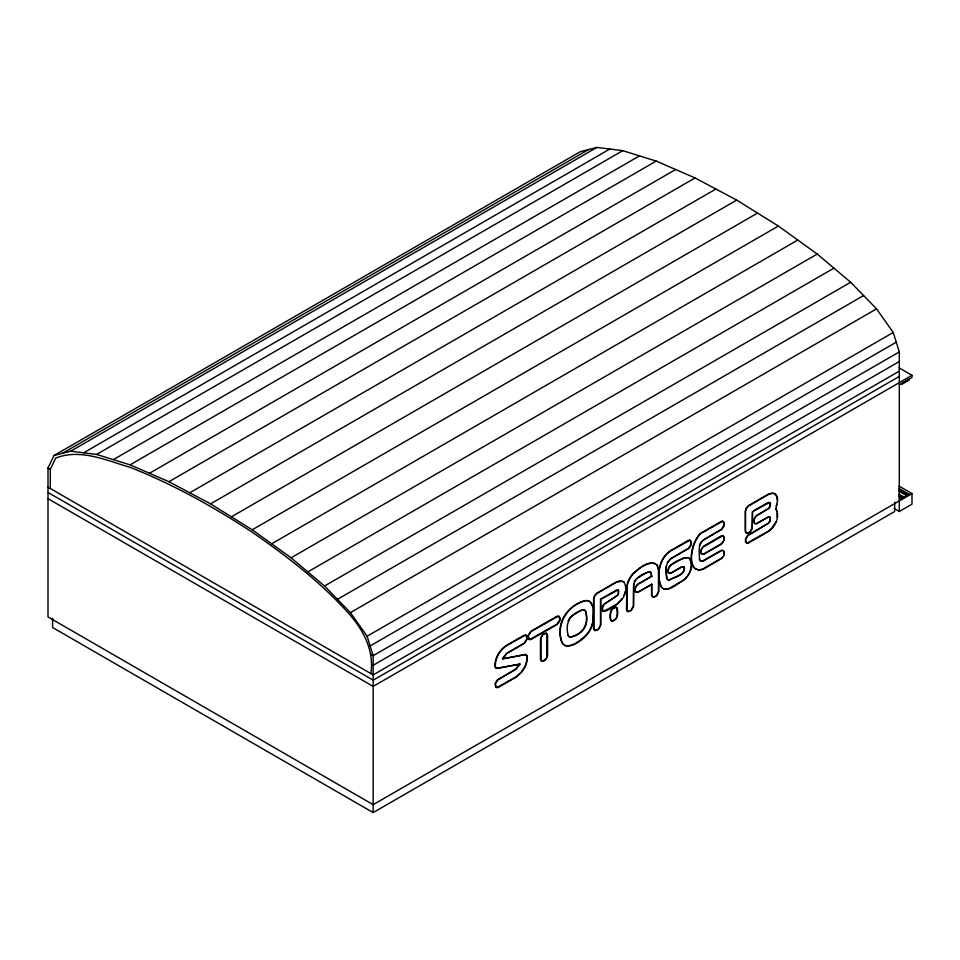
<?xml version="1.0" encoding="UTF-8"?>
<svg xmlns="http://www.w3.org/2000/svg" width="960" height="960" viewBox="0 0 960 960"><rect width="100%" height="100%" fill="white"/><g stroke="black" fill="none" stroke-linecap="round" stroke-linejoin="round"><path stroke-width="1.44" d="M777.072 517.14L777.18 512.964M633.624 583.896L633.348 605.964L630.96 610.356L627.552 611.52M625.2 591.672L624.036 595.296M600.408 625.26L599.004 628.308M776.268 506.424L776.856 504.324M724.044 525.012L721.428 529.272L702.468 540.552M723.612 555.36L724.044 554.076M723.612 540.84L724.032 539.568M502.428 658.572L506.64 653.28L523.008 643.836M525.9 654.564L502.728 658.836L506.94 653.46L524.808 643.044L527.184 639.024L526.488 635.484L523.98 635.28L506.112 645.588C499.368 650.268 494.4 658.416 495.132 666.792A4.896 2.82 -60 0 0 497.4 668.172L519.948 664.104L515.976 669.252L497.544 680.136L495.432 683.94L496.068 687.42M546.78 657.384L546.948 633.672M751.98 528.432L749.796 532.056L747.504 533.28M699.348 545.388L701.16 541.932M519.648 663.936L515.676 669.084L497.244 679.956L495.132 683.76L495.768 687.24L498.108 687.564L516.504 676.944L521.544 672.288L524.304 668.34A14.832 8.568 -60 0 0 526.836 661.848L527.328 656.388L525.6 654.384L502.728 658.836M770.052 517.296L770.04 520.728L767.892 523.464L747.528 535.464L745.404 539.268L745.464 541.8L747.264 543.348L748.392 543.072L768.804 531.288C775.152 526.704 779.688 517.74 776.544 510.072C774.744 505.896 780.396 499.08 775.788 494.76A12.492 7.212 -60 0 0 771.252 493.308L768.216 494.268L748.296 505.776L746.232 508.08L745.26 511.032L745.26 531.336L746.388 533.22L750.096 532.224L752.28 528.6L752.484 511.74L769.632 502.464M568.068 620.832L570.624 616.764L581.472 610.128M899.304 511.488L912 504.156L912 493.572L373.164 804.66L48 616.932L48 467.952L54.06 455.496L580.2 151.74L596.892 147.408L622.752 150.672L656.208 161.088L695.064 177.948L736.716 200.1L778.368 226.044L817.224 254.052L850.68 282.252L876.54 308.868L893.232 332.472L899.304 351.924L899.304 511.488L894.12 508.488M50.304 488.484L50.304 469.272L55.764 458.052C80.532 448.284 106.584 460.548 130.44 467.46C173.28 484.404 213.576 506.94 252.072 532.128C287.052 556.284 320.964 582.396 349.392 614.196C363.792 630.636 374.304 651.132 370.872 673.572M616.14 618.108L617.208 615.276L616.884 607.836M634.188 582.06L635.064 580.308M775.98 521.652L771.9 528.072L768.504 531.108L746.964 543.18M667.212 562.56L670.944 558.42L688.56 548.256L691.164 543.996L690.48 540.456M546.252 658.464L542.652 661.248M722.928 556.608L721.428 558.288L702.624 569.136C683.676 574.896 691.5 536.076 703.272 531.756L721.14 521.448L722.4 521.1L724.26 522.588L723.912 526.476L721.728 529.452L704.1 539.628C697.416 543.9 699.324 552.876 699.624 559.512M722.928 542.064L721.428 543.744L703.356 554.172M622.092 598.752L616.8 604.14L603.636 611.376M524.268 643.104L526.884 638.844L526.188 635.304M615.444 619.056L612.564 620.88M899.076 495.888L902.952 498.132L907.968 495.24L898.908 490.008M636.228 578.796L647.904 571.932L650.328 571.98L651.084 572.892L651.744 576.36L638.136 584.22L636.42 586.044L635.244 588.66L635.628 591.864M682.524 580.752C689.088 576.108 693.756 566.568 689.808 558.9M598.104 629.328L594.696 630.492L593.568 628.596L593.568 598.608L594.54 595.668L596.604 593.352L616.524 581.844L619.56 580.896L623.58 581.736M62.412 453.336L588.54 149.568M54.06 455.496L70.752 451.176L596.892 147.408M83.688 452.796L609.816 149.04M70.752 451.176L96.624 454.428L622.752 150.672M113.352 459.636L639.48 155.88M96.624 454.428L130.08 464.844L656.208 161.088M149.496 473.28L675.636 169.512M130.08 464.844L168.924 481.704L695.064 177.948M189.756 492.78L715.884 189.024M168.924 481.704L210.588 503.856L736.716 200.1M231.408 516.828L757.548 213.072M210.588 503.856L252.24 529.8L778.368 226.044M271.668 543.804L797.796 240.048M252.24 529.8L291.096 557.808L817.224 254.052M307.824 571.908L833.952 268.152M291.096 557.808L324.54 586.02L850.68 282.252M337.476 599.328L863.604 295.56M324.54 586.02L350.412 612.624L876.54 308.868M52.596 618.252L52.596 627.516L373.164 812.592L373.164 655.68L367.104 636.228L893.232 332.472M370.14 645.948L896.268 342.192M899.304 351.924L373.164 655.68L370.872 654.348M373.164 665.292L899.304 361.524M899.304 371.136L373.164 674.892L48 487.164M899.304 376.428L373.164 680.184L48 492.456M899.304 384.84L912 377.508L912 375.312L373.164 686.4L48 498.672M753.48 510.816L767.736 502.584M651.444 576.192L637.464 584.328L635.4 587.16L634.8 589.776L635.328 591.696L637.932 592.332L651.828 584.316L651.828 595.308L653.34 597.264M651.828 584.316L637.632 592.164L635.964 592.224M671.04 587.376L681.252 581.484M899.328 496.968L902.952 498.324L899.064 496.08M899.244 489.54L908.304 494.772L909.132 494.292L909.132 495.228M902.952 498.132L907.968 495.24M902.952 498.324L908.304 494.772M373.164 812.592L894.696 511.488L894.696 502.224M653.976 597.06L656.712 595.236L658.452 591.468L658.452 569.76L656.904 564.876M668.064 588.816L669.768 588.108M583.44 609.756C570.768 612.948 564.54 622.716 568.236 635.508M616.8 589.908L600.492 599.148L600.492 624.936M722.7 535.8L702.624 547.392L701.04 550.476L701.604 554.196L703.656 554.34L721.848 543.816L724.332 539.736L723.348 536.016M722.7 521.268L703.572 531.936C691.8 536.244 683.976 575.076 702.924 569.316L721.848 558.372L723.912 555.54L724.332 551.796L722.88 550.32L721.14 550.452L702.3 561.096M689.832 540.252L670.716 550.908C659.268 558.552 655.776 575.82 661.908 587.736M558.396 616.128L531.168 631.476L528.36 635.664L528.924 639.384M525.54 635.1L506.412 645.768C499.668 650.436 494.7 658.584 495.432 666.96A4.896 2.82 -60 0 0 497.7 668.34L519.948 664.104M668.64 580.236C673.572 576.888 685.644 575.184 684.084 566.94M529.536 639.648L557.124 624.084L559.74 619.872L559.056 616.344M496.68 687.672L516.204 676.776L521.244 672.12L524.004 668.16A14.832 8.568 -60 0 0 526.536 661.668L527.028 656.208L526.248 654.732M768.252 516.936L756.132 523.632M569.772 637.032L571.68 636.708C584.052 633.108 588.912 623.376 585.42 611.076M617.964 590.028L600.792 599.316L600.792 625.104L598.404 629.496L594.996 630.672L593.868 628.776L593.868 598.788L594.84 595.836L596.904 593.52L616.824 582.024L622.536 581.22M687 557.532C680.04 559.176 666.204 563.82 668.484 572.892M666.408 589.164L663.672 588.984M768.504 502.332L770.52 503.472L770.34 506.376L769.2 508.176L756.96 515.616C754.716 517.356 752.52 521.52 755.088 523.788L756.756 523.728L768.024 517.224L769.956 517.032M701.016 561.12L703.416 561.036L721.44 550.632L723.18 550.5M616.332 607.452C610.248 607.572 609.66 615.984 610.944 620.364M546.42 633.264L542.916 634.632L541.032 637.572L541.032 660.732M611.448 620.82L612.864 621.06C618.276 619.392 618.216 612.444 617.184 608.016L616.032 607.284C609.948 607.404 609.36 615.816 610.644 620.196L611.748 621M541.536 661.188L544.164 660.972L545.844 659.58L547.572 655.824L547.572 635.016L546.12 633.096L542.616 634.464L540.432 638.976L540.432 659.28L541.836 661.356M683.988 566.664L682.056 566.856L670.788 573.36L669.12 573.42L667.788 571.872L668.508 567.648L670.692 565.128L683.796 557.796L688.224 557.748M668.82 573.252L670.488 573.192L681.756 566.688L684.384 567.108C685.944 575.352 673.872 577.068 668.94 580.404L666.552 578.424L666.24 566.148M583.14 609.588L584.796 610.128M655.392 563.544C646.944 561.612 639.18 568.584 633.132 573.888A15.792 9.12 -60 0 0 627.288 585.288L627.048 611.064M723.648 536.184L721.14 536.004L703.56 546.156L700.74 550.308L700.716 553.068L702.216 554.448M564.264 645.444C572.88 647.568 581.016 639.84 586.932 634.188A15.912 9.192 -60 0 0 590.556 628.488M568.656 636.48L571.98 636.876C584.352 633.276 589.212 623.544 585.72 611.244L584.496 609.948M687.924 557.568L689.268 558.264M899.04 367.836L912 375.312M899.04 486.096L912 493.572M898.776 488.316L909.132 494.292M899.244 489.996L908.304 495.24M898.944 491.196L906.708 495.684M899.028 494.136L904.212 497.124M899.064 495.624L902.952 497.868M899.328 497.892L901.92 499.392L901.92 498.456M775.644 508.716L776.844 511.296M752.484 511.74L752.184 527.664M48 467.952L50.304 469.272M617.664 589.848L618.828 591.024L618.216 594.9L604.5 603.876L602.376 607.644L603.024 611.112M699.996 560.496L701.316 561.3M746.688 533.4L745.56 531.504L745.56 511.2L746.532 508.26L748.596 505.944L768.516 494.448L771.552 493.488A12.492 7.212 -60 0 1 776.088 494.94M754.788 523.62C752.22 521.352 754.416 517.188 756.66 515.448L768.312 508.584L770.04 506.208L769.896 502.632M623.28 581.556L624.408 582.528M688.968 558.084C694.86 564.492 689.976 575.028 684.144 579.948C677.868 582.756 665.892 595.764 660.168 585.204C656.796 573.12 659.292 558 670.416 550.728L688.272 540.42L689.532 540.072L691.392 541.572L691.044 545.46L688.86 548.424L671.244 558.6C664.68 563.16 665.208 573.36 667.68 579.876M769.656 516.852L770.34 520.908L768.612 523.284L747.828 535.632L745.704 539.436L746.352 542.916M590.34 602.064L592.452 606.18M350.412 612.624L367.104 636.228M723.348 521.484L724.188 523.716M567.936 635.34L568.956 636.66M699.324 559.332L700.296 560.664M562.62 643.836C554.808 626.124 566.94 605.052 585.444 600.792A15.984 9.228 -60 0 1 589.56 601.428M723.6 550.8L724.188 552.768M624.108 582.36C630.996 595.764 615.288 608.184 603.936 611.544L602.724 610.944L601.932 608.76L603.252 604.848L617.208 595.584L618.348 593.784L618.228 590.172M776.46 495.804L777.288 500.304M723.96 536.964L724.176 538.272M651.744 576.36L650.64 572.16C643.488 572.34 634.512 577.92 633.648 585.684L633.648 606.132L631.26 610.524L627.852 611.7L626.424 609.636L626.988 585.12A15.792 9.12 -60 0 1 632.832 573.72C639.24 568.26 649.02 558.936 657.204 565.044L658.752 569.928L658.752 591.636L657.012 595.404L654.276 597.228L652.284 596.712L651.528 595.14L651.528 584.136M909.132 379.164L909.132 380.088L901.92 384.252L901.92 383.328M592.332 623.424A15.912 9.192 -60 0 1 591.096 627.264M593.028 620.652L592.632 623.592A15.912 9.192 -60 0 1 587.232 634.368C581.436 641.592 563.508 653.904 560.724 638.676C556.524 621.384 568.656 604.956 585.144 600.624A15.984 9.228 -60 0 1 589.26 601.248C595.572 605.4 592.128 614.592 593.028 620.652M560.184 618.744L559.62 621.312L557.424 624.264L530.976 639.54L528.624 639.216L528.06 635.496L530.868 631.296L556.848 616.308L559.356 616.512L560.184 618.744M907.752 380.22L902.748 383.112L907.752 380.22"/></g></svg>
